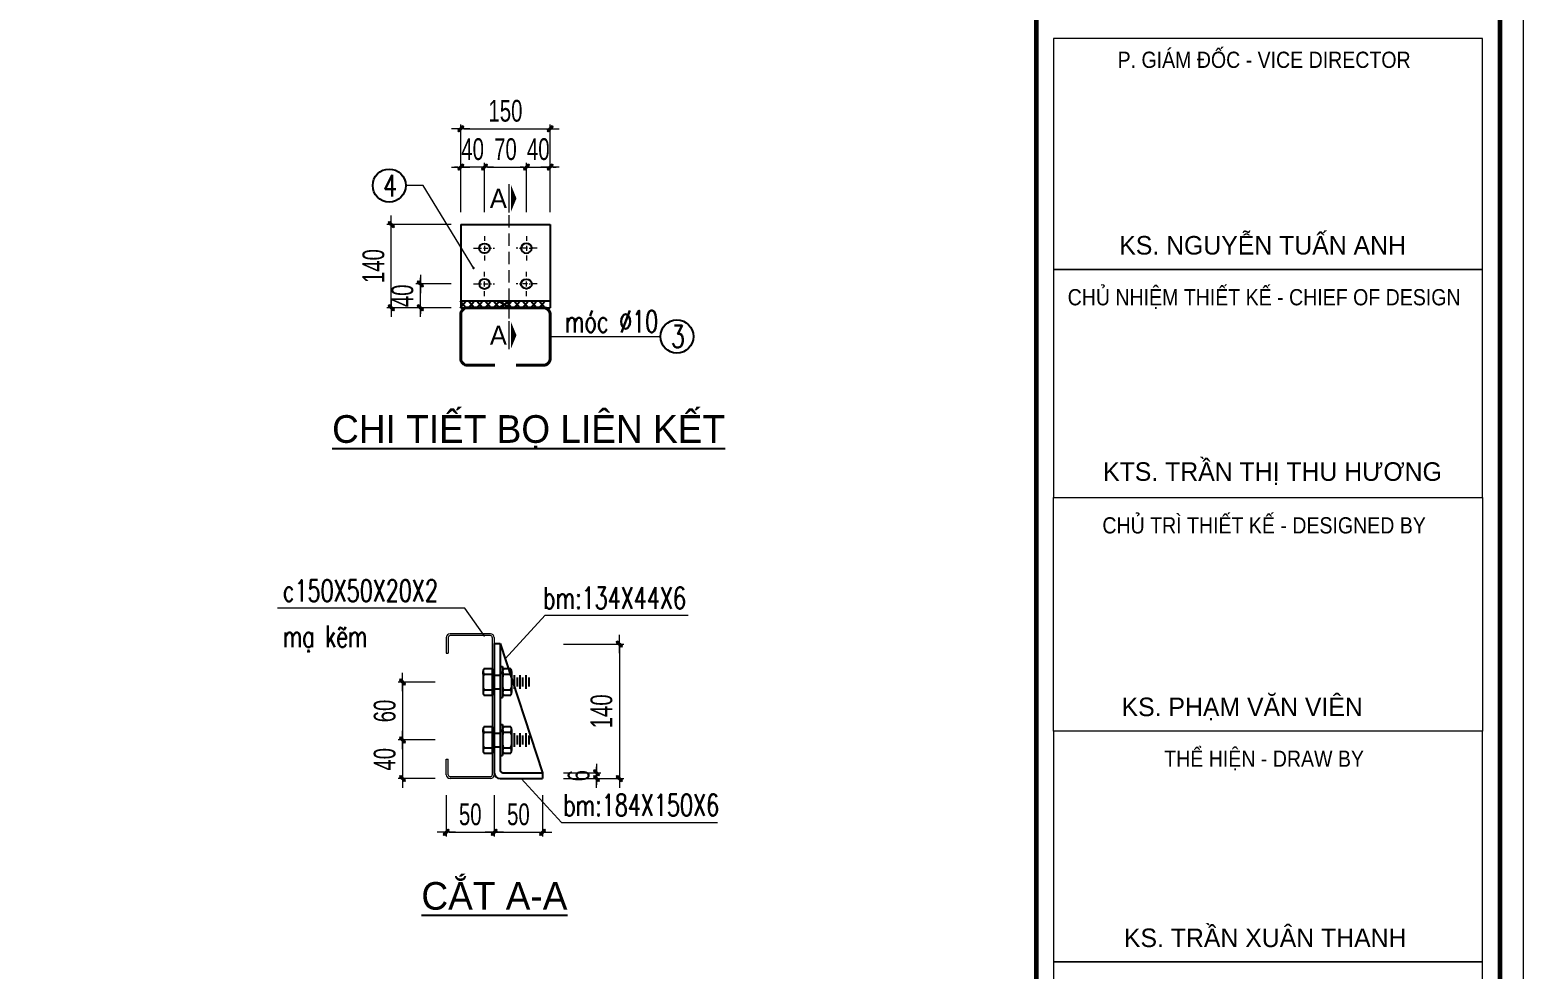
# Model space of a CAD drawing. Header units: millimetres. Extents: x 3174748 to 6019813, y -1021377 to -162175.
# Drawn here: x 4418778 to 4446098, y -347152 to -329965 of the extents above; entities that cross this region are included whole.
import ezdxf
from ezdxf.enums import TextEntityAlignment as Align

# ---------------------------------------------------------------- set-up
doc = ezdxf.new("R2010")
doc.units = ezdxf.units.MM
doc.header["$LTSCALE"] = 60
doc.header["$MEASUREMENT"] = 0
doc.linetypes.add('DASHDOT', pattern=[1, 0.5, -0.25, 0, -0.25])
doc.linetypes.add('HIDDEN', pattern=[0.375, 0.25, -0.125])
doc.layers.get('DEFPOINTS').update_dxf_attribs({"lineweight": 0})
doc.layers.add('08', color=8, linetype='Continuous')
doc.layers.add('8', color=8, linetype='Continuous')
for name, color, linetype, lineweight in [('dim', 144, 'Continuous', 13), ('ISO', 153, 'Continuous', 13), ('Khungten_LCDI', 7, 'Continuous', 5), ('LC Dim', 8, 'Continuous', 18), ('LC ISO', 153, 'Continuous', 13), ('LC Khac', 4, 'Continuous', 9), ('LC MANH DUT', 35, 'HIDDEN', 5), ('LC Net dam2', 6, 'Continuous', 40), ('LC Net thay', 7, 'Continuous', 25), ('LC Net truc', 79, 'DASHDOT', 13), ('LC Text1', 3, 'Continuous', 20), ('LC Text2', 7, 'Continuous', 25)]:
    doc.layers.add(name, color=color, linetype=linetype, lineweight=lineweight)
doc.styles.add('HOATBIF', font='hoatbif.shx', dxfattribs={"width": 0.7})
doc.styles.add('Khungten', font='VHAVAN.TTF', dxfattribs={"width": 0.9, "height": 5000})
doc.styles.add('LC 1', font='VHAVANB.TTF')
doc.styles.add('LC 3', font='vnsimli.shx', dxfattribs={"width": 0.75})
doc.styles.add('Title', font='VHBLACK.TTF', dxfattribs={"width": 0.8})
doc.styles.add('VNAVANTH', font='VHAVANB.TTF', dxfattribs={"width": 0.6})
doc.dimstyles.new('1-100', dxfattribs={"dimscale": 100, "dimtxt": 2.5, "dimasz": 0.35, "dimexe": 0.5, "dimexo": 0, "dimgap": 0.8, "dimtad": 1, "dimdec": 0, "dimzin": 0, "dimdsep": 46, "dimtxsty": 'HOATBIF', "dimblk1": 'DOT', "dimblk2": 'DOT', "dimsah": 1, "dimcen": -1, "dimdle": 1, "dimclrd": 256, "dimclre": 256, "dimclrt": 4, "dimadec": 3, "dimazin": 2, "dimtfac": 0.333333, "dimtdec": 0, "dimtix": 1, "dimtmove": 2, "dimatfit": 3, "dimldrblk": 'DOT', "dimfxl": 1, "dimtvp": 0.833333, "dimtolj": 1, "dimtzin": 0, "dimarcsym": 0})
doc.dimstyles.new('1-135', dxfattribs={"dimscale": 135, "dimtxt": 2.5, "dimasz": 0.35, "dimexe": 0.5, "dimexo": 0, "dimgap": 0.8, "dimtad": 1, "dimdec": 0, "dimzin": 0, "dimdsep": 46, "dimtxsty": 'HOATBIF', "dimblk1": 'DOT', "dimblk2": 'DOT', "dimsah": 1, "dimcen": -1, "dimdle": 1, "dimclrd": 256, "dimclre": 256, "dimclrt": 4, "dimadec": 3, "dimazin": 2, "dimtfac": 0.333333, "dimtdec": 0, "dimtix": 1, "dimtmove": 2, "dimatfit": 3, "dimldrblk": 'DOT', "dimfxl": 1, "dimtvp": 0.833333, "dimtolj": 1, "dimtzin": 0, "dimarcsym": 0})
doc.dimstyles.new('1-160', dxfattribs={"dimscale": 160, "dimtxt": 2.5, "dimasz": 0.35, "dimexe": 0.5, "dimexo": 0, "dimgap": 0.8, "dimtad": 1, "dimdec": 0, "dimzin": 0, "dimdsep": 46, "dimtxsty": 'HOATBIF', "dimblk1": 'DOT', "dimblk2": 'DOT', "dimsah": 1, "dimcen": -1, "dimdle": 1, "dimclrd": 256, "dimclre": 256, "dimclrt": 4, "dimadec": 3, "dimazin": 2, "dimtfac": 0.333333, "dimtdec": 0, "dimtix": 1, "dimtmove": 2, "dimatfit": 3, "dimldrblk": 'DOT', "dimfxl": 1, "dimtvp": 0.833333, "dimtolj": 1, "dimtzin": 0, "dimarcsym": 0})

# ---------------------------------------------------------------- blocks, each defined once
blk = doc.blocks.new('TIEUDE2')
at = {"layer": 'LC Text2', "color": 7, "style": 'LC 1'}
blk.add_attdef('%%UTIªU§Ò', text='', height=3.5, dxfattribs=at).set_placement((0, 0), align=Align.BOTTOM_CENTER)
blk.add_attdef('TL', text='', height=2.2, dxfattribs=at).set_placement((0, -1.8), align=Align.TOP_CENTER)
blk = doc.blocks.new('DOT')
at = {"layer": 'LC Dim'}
blk.add_line((-3, 0), (3, 0), dxfattribs=at)
at = {"layer": 'LC Dim', "color": 4}
blk.add_line((-1, -1), (1, 1), dxfattribs=at)
blk.add_lwpolyline([(0.5, 1), (-1, -0.5), (-0.5, -1), (1, 0.5)], close=True, dxfattribs=at)
blk = doc.blocks.new('*D10')
at = {"layer": 'DEFPOINTS', "color": 0, "ltscale": 0.3, "transparency": 16777216}
for p in [(3330751, -441011), (3329106, -442546, -2000), (3330751, -442546, -2000)]:
    blk.add_point(p, dxfattribs=at)
at = {"layer": 'LC Dim', "lineweight": -2, "ltscale": 0.3, "transparency": 16777216}
for p, q in [((3329106, -442546), (3329106, -440931)), ((3330751, -442546), (3330751, -440931)), ((3329162, -441011), (3330695, -441011))]:
    blk.add_line(p, q, dxfattribs=at)
at = {"layer": 'LC Dim', "lineweight": -2, "ltscale": 0.3, "transparency": 16777216, "xscale": 56, "yscale": 56, "zscale": 56, "rotation": 180}
blk.add_blockref('DOT', (3329106, -441011), dxfattribs=at)
at = {"layer": 'LC Dim', "lineweight": -2, "ltscale": 0.3, "transparency": 16777216, "xscale": 56, "yscale": 56, "zscale": 56}
blk.add_blockref('DOT', (3330751, -441011), dxfattribs=at)
at = {"layer": 'LC Dim', "color": 4, "ltscale": 0.3, "transparency": 16777216, "insert": (3329929, -440683), "char_height": 400, "attachment_point": 5, "style": 'HOATBIF'}
blk.add_mtext('\\A1;150', dxfattribs=at)
blk = doc.blocks.new('*D11')
at = {"layer": 'DEFPOINTS', "color": 0, "ltscale": 0.3, "transparency": 16777216}
for p in [(3329106, -441717), (3329106, -442546), (3329543, -442546)]:
    blk.add_point(p, dxfattribs=at)
at = {"layer": 'LC Dim', "lineweight": -2, "ltscale": 0.3, "transparency": 16777216}
for p, q in [((3329050, -441717), (3328994, -441717)), ((3329106, -442546), (3329106, -441637)), ((3329543, -441717), (3329106, -441717)), ((3329543, -442546), (3329543, -441637)), ((3329599, -441717), (3329655, -441717))]:
    blk.add_line(p, q, dxfattribs=at)
at = {"layer": 'LC Dim', "lineweight": -2, "ltscale": 0.3, "transparency": 16777216, "xscale": 56, "yscale": 56, "zscale": 56}
blk.add_blockref('DOT', (3329106, -441717), dxfattribs=at)
at = {"layer": 'LC Dim', "lineweight": -2, "ltscale": 0.3, "transparency": 16777216, "xscale": 56, "yscale": 56, "zscale": 56, "rotation": 180}
blk.add_blockref('DOT', (3329543, -441717), dxfattribs=at)
at = {"layer": 'LC Dim', "color": 4, "ltscale": 0.3, "transparency": 16777216, "insert": (3329325, -441389), "char_height": 400, "attachment_point": 5, "style": 'HOATBIF'}
blk.add_mtext('\\A1;40', dxfattribs=at)
blk = doc.blocks.new('*D12')
at = {"layer": 'DEFPOINTS', "color": 0, "ltscale": 0.3, "transparency": 16777216}
for p in [(3330751, -441717), (3330314, -442546), (3330751, -442546)]:
    blk.add_point(p, dxfattribs=at)
at = {"layer": 'LC Dim', "lineweight": -2, "ltscale": 0.3, "transparency": 16777216}
for p, q in [((3330258, -441717), (3330202, -441717)), ((3330314, -442546), (3330314, -441637)), ((3330314, -441717), (3330751, -441717)), ((3330751, -442546), (3330751, -441637)), ((3330807, -441717), (3330863, -441717))]:
    blk.add_line(p, q, dxfattribs=at)
at = {"layer": 'LC Dim', "lineweight": -2, "ltscale": 0.3, "transparency": 16777216, "xscale": 56, "yscale": 56, "zscale": 56}
blk.add_blockref('DOT', (3330314, -441717), dxfattribs=at)
at = {"layer": 'LC Dim', "lineweight": -2, "ltscale": 0.3, "transparency": 16777216, "xscale": 56, "yscale": 56, "zscale": 56, "rotation": 180}
blk.add_blockref('DOT', (3330751, -441717), dxfattribs=at)
at = {"layer": 'LC Dim', "color": 4, "ltscale": 0.3, "transparency": 16777216, "insert": (3330533, -441389), "char_height": 400, "attachment_point": 5, "style": 'HOATBIF'}
blk.add_mtext('\\A1;40', dxfattribs=at)
blk = doc.blocks.new('*D13')
at = {"layer": 'DEFPOINTS', "color": 0, "ltscale": 0.3, "transparency": 16777216}
for p in [(3327829, -442774), (3328928, -442774), (3328928, -444305)]:
    blk.add_point(p, dxfattribs=at)
at = {"layer": 'LC Dim', "lineweight": -2, "ltscale": 0.3, "transparency": 16777216}
for p, q in [((3328928, -442774), (3327749, -442774)), ((3327829, -444249), (3327829, -442830)), ((3328928, -444305), (3327749, -444305))]:
    blk.add_line(p, q, dxfattribs=at)
at = {"layer": 'LC Dim', "lineweight": -2, "ltscale": 0.3, "transparency": 16777216, "xscale": 56, "yscale": 56, "zscale": 56}
for p, rotation in [((3327829, -442774), 90), ((3327829, -444305), 270)]:
    blk.add_blockref('DOT', p, dxfattribs=dict(at, rotation=rotation))
at = {"layer": 'LC Dim', "color": 4, "ltscale": 0.3, "transparency": 16777216, "insert": (3327501, -443539), "char_height": 400, "attachment_point": 5, "rotation": 90, "style": 'HOATBIF'}
blk.add_mtext('\\A1;140', dxfattribs=at)
blk = doc.blocks.new('*D14')
at = {"layer": 'DEFPOINTS', "color": 0, "ltscale": 0.3, "transparency": 16777216}
for p in [(3328363, -443867), (3328928, -443867), (3328928, -444305)]:
    blk.add_point(p, dxfattribs=at)
at = {"layer": 'LC Dim', "lineweight": -2, "ltscale": 0.3, "transparency": 16777216}
for p, q in [((3328928, -443867), (3328283, -443867)), ((3328363, -443811), (3328363, -443755)), ((3328363, -444305), (3328363, -443867)), ((3328928, -444305), (3328283, -444305)), ((3328363, -444361), (3328363, -444417))]:
    blk.add_line(p, q, dxfattribs=at)
at = {"layer": 'LC Dim', "lineweight": -2, "ltscale": 0.3, "transparency": 16777216, "xscale": 56, "yscale": 56, "zscale": 56}
for p, rotation in [((3328363, -443867), 270), ((3328363, -444305), 90)]:
    blk.add_blockref('DOT', p, dxfattribs=dict(at, rotation=rotation))
at = {"layer": 'LC Dim', "color": 4, "ltscale": 0.3, "transparency": 16777216, "insert": (3328035, -444086), "char_height": 400, "attachment_point": 5, "rotation": 90, "style": 'HOATBIF'}
blk.add_mtext('\\A1;40', dxfattribs=at)
blk = doc.blocks.new('*D15')
at = {"layer": 'DEFPOINTS', "color": 0, "ltscale": 0.3, "transparency": 16777216}
for p in [(3330314, -441717), (3329543, -442093), (3330314, -442093)]:
    blk.add_point(p, dxfattribs=at)
at = {"layer": 'LC Dim', "lineweight": -2, "ltscale": 0.3, "transparency": 16777216}
for p, q in [((3329543, -442093), (3329543, -441637)), ((3329599, -441717), (3330258, -441717)), ((3330314, -442093), (3330314, -441637))]:
    blk.add_line(p, q, dxfattribs=at)
at = {"layer": 'LC Dim', "lineweight": -2, "ltscale": 0.3, "transparency": 16777216, "xscale": 56, "yscale": 56, "zscale": 56, "rotation": 180}
blk.add_blockref('DOT', (3329543, -441717), dxfattribs=at)
at = {"layer": 'LC Dim', "lineweight": -2, "ltscale": 0.3, "transparency": 16777216, "xscale": 56, "yscale": 56, "zscale": 56}
blk.add_blockref('DOT', (3330314, -441717), dxfattribs=at)
at = {"layer": 'LC Dim', "color": 4, "ltscale": 0.3, "transparency": 16777216, "insert": (3329929, -441389), "char_height": 400, "attachment_point": 5, "style": 'HOATBIF'}
blk.add_mtext('\\A1;70', dxfattribs=at)
blk = doc.blocks.new('*D16')
at = {"layer": 'DEFPOINTS', "color": 0, "ltscale": 0.3, "transparency": 16777216}
for p in [(3331364, -449511), (3331364, -451987), (3332392, -451987)]:
    blk.add_point(p, dxfattribs=at)
at = {"layer": 'LC Dim', "lineweight": -2, "ltscale": 0.3, "transparency": 16777216}
for p, q in [((3331364, -449511), (3332472, -449511)), ((3332392, -449567), (3332392, -451931)), ((3331364, -451987), (3332472, -451987))]:
    blk.add_line(p, q, dxfattribs=at)
at = {"layer": 'LC Dim', "lineweight": -2, "ltscale": 0.3, "transparency": 16777216, "xscale": 56, "yscale": 56, "zscale": 56}
for p, rotation in [((3332392, -449511), 90), ((3332392, -451987), 270)]:
    blk.add_blockref('DOT', p, dxfattribs=dict(at, rotation=rotation))
at = {"layer": 'LC Dim', "color": 4, "ltscale": 0.3, "transparency": 16777216, "insert": (3332064, -450749), "char_height": 400, "attachment_point": 5, "rotation": 90, "style": 'HOATBIF'}
blk.add_mtext('\\A1;140', dxfattribs=at)
blk = doc.blocks.new('*D17')
at = {"layer": 'DEFPOINTS', "color": 0, "ltscale": 0.3, "transparency": 16777216}
for p in [(3331364, -451881), (3331364, -451987), (3331973, -451987)]:
    blk.add_point(p, dxfattribs=at)
at = {"layer": 'LC Dim', "lineweight": -2, "ltscale": 0.3, "transparency": 16777216}
for p, q in [((3331364, -451881), (3332053, -451881)), ((3331973, -451825), (3331973, -451769)), ((3331973, -451881), (3331973, -451987)), ((3331364, -451987), (3332053, -451987)), ((3331973, -452043), (3331973, -452099))]:
    blk.add_line(p, q, dxfattribs=at)
at = {"layer": 'LC Dim', "lineweight": -2, "ltscale": 0.3, "transparency": 16777216, "xscale": 56, "yscale": 56, "zscale": 56}
for p, rotation in [((3331973, -451881), 270), ((3331973, -451987), 90)]:
    blk.add_blockref('DOT', p, dxfattribs=dict(at, rotation=rotation))
at = {"layer": 'LC Dim', "color": 4, "ltscale": 0.3, "transparency": 16777216, "insert": (3331645, -451934), "char_height": 400, "attachment_point": 5, "rotation": 90, "style": 'HOATBIF'}
blk.add_mtext('\\A1;6', dxfattribs=at)
blk = doc.blocks.new('*D18')
at = {"layer": 'DEFPOINTS', "color": 0, "ltscale": 0.3, "transparency": 16777216}
for p in [(3329208, -452290), (3330090, -452290), (3330090, -452975)]:
    blk.add_point(p, dxfattribs=at)
at = {"layer": 'LC Dim', "lineweight": -2, "ltscale": 0.3, "transparency": 16777216}
for p, q in [((3329208, -452290), (3329208, -453055)), ((3330090, -452290), (3330090, -453055)), ((3329264, -452975), (3330034, -452975))]:
    blk.add_line(p, q, dxfattribs=at)
at = {"layer": 'LC Dim', "lineweight": -2, "ltscale": 0.3, "transparency": 16777216, "xscale": 56, "yscale": 56, "zscale": 56, "rotation": 180}
blk.add_blockref('DOT', (3329208, -452975), dxfattribs=at)
at = {"layer": 'LC Dim', "lineweight": -2, "ltscale": 0.3, "transparency": 16777216, "xscale": 56, "yscale": 56, "zscale": 56}
blk.add_blockref('DOT', (3330090, -452975), dxfattribs=at)
at = {"layer": 'LC Dim', "color": 4, "ltscale": 0.3, "transparency": 16777216, "insert": (3329649, -452647), "char_height": 400, "attachment_point": 5, "style": 'HOATBIF'}
blk.add_mtext('\\A1;50', dxfattribs=at)
blk = doc.blocks.new('*D19')
at = {"layer": 'DEFPOINTS', "color": 0, "ltscale": 0.3, "transparency": 16777216}
for p in [(3330090, -452290), (3330979, -452290), (3330979, -452975)]:
    blk.add_point(p, dxfattribs=at)
at = {"layer": 'LC Dim', "lineweight": -2, "ltscale": 0.3, "transparency": 16777216}
for p, q in [((3330090, -452290), (3330090, -453055)), ((3330979, -452290), (3330979, -453055)), ((3330146, -452975), (3330923, -452975))]:
    blk.add_line(p, q, dxfattribs=at)
at = {"layer": 'LC Dim', "lineweight": -2, "ltscale": 0.3, "transparency": 16777216, "xscale": 56, "yscale": 56, "zscale": 56, "rotation": 180}
blk.add_blockref('DOT', (3330090, -452975), dxfattribs=at)
at = {"layer": 'LC Dim', "lineweight": -2, "ltscale": 0.3, "transparency": 16777216, "xscale": 56, "yscale": 56, "zscale": 56}
blk.add_blockref('DOT', (3330979, -452975), dxfattribs=at)
at = {"layer": 'LC Dim', "color": 4, "ltscale": 0.3, "transparency": 16777216, "insert": (3330535, -452647), "char_height": 400, "attachment_point": 5, "style": 'HOATBIF'}
blk.add_mtext('\\A1;50', dxfattribs=at)
blk = doc.blocks.new('*D20')
at = {"layer": 'DEFPOINTS', "color": 0, "ltscale": 0.3, "transparency": 16777216}
for p in [(3329006, -450210), (3328404, -451276), (3329006, -451276)]:
    blk.add_point(p, dxfattribs=at)
at = {"layer": 'LC Dim', "lineweight": -2, "ltscale": 0.3, "transparency": 16777216}
for p, q in [((3329006, -450210), (3328324, -450210)), ((3328404, -450266), (3328404, -451220)), ((3329006, -451276), (3328324, -451276))]:
    blk.add_line(p, q, dxfattribs=at)
at = {"layer": 'LC Dim', "lineweight": -2, "ltscale": 0.3, "transparency": 16777216, "xscale": 56, "yscale": 56, "zscale": 56}
for p, rotation in [((3328404, -450210), 90), ((3328404, -451276), 270)]:
    blk.add_blockref('DOT', p, dxfattribs=dict(at, rotation=rotation))
at = {"layer": 'LC Dim', "color": 4, "ltscale": 0.3, "transparency": 16777216, "insert": (3328076, -450743), "char_height": 400, "attachment_point": 5, "rotation": 90, "style": 'HOATBIF'}
blk.add_mtext('\\A1;60', dxfattribs=at)
blk = doc.blocks.new('*D21')
at = {"layer": 'DEFPOINTS', "color": 0, "ltscale": 0.3, "transparency": 16777216}
for p in [(3329006, -451276), (3328404, -451987), (3329006, -451987)]:
    blk.add_point(p, dxfattribs=at)
at = {"layer": 'LC Dim', "lineweight": -2, "ltscale": 0.3, "transparency": 16777216}
for p, q in [((3329006, -451276), (3328324, -451276)), ((3328404, -451332), (3328404, -451931)), ((3329006, -451987), (3328324, -451987))]:
    blk.add_line(p, q, dxfattribs=at)
at = {"layer": 'LC Dim', "lineweight": -2, "ltscale": 0.3, "transparency": 16777216, "xscale": 56, "yscale": 56, "zscale": 56}
for p, rotation in [((3328404, -451276), 90), ((3328404, -451987), 270)]:
    blk.add_blockref('DOT', p, dxfattribs=dict(at, rotation=rotation))
at = {"layer": 'LC Dim', "color": 4, "ltscale": 0.3, "transparency": 16777216, "insert": (3328076, -451632), "char_height": 400, "attachment_point": 5, "rotation": 90, "style": 'HOATBIF'}
blk.add_mtext('\\A1;40', dxfattribs=at)
blk = doc.blocks.new('Nha o can bo nhan vien Trung doan')
at = {"layer": 'DEFPOINTS', "lineweight": 0}
blk.add_lwpolyline([(-1200, -14850), (-1200, 14850), (40800, 14850), (40800, -14850)], close=True, dxfattribs=at)
at = {"layer": 'Khungten_LCDI', "color": 5, "lineweight": 60}
blk.add_line((36600, 14650), (36600, -14650), dxfattribs=at)
at = {"layer": 'Khungten_LCDI', "color": 5, "lineweight": 25}
blk.add_line((40600, -14650), (40600, 14650), dxfattribs=at)
at = {"layer": 'Khungten_LCDI', "color": 5, "lineweight": 60}
blk.add_lwpolyline([(0, -14650), (0, 14650), (40600, 14650), (40600, -14650)], close=True, dxfattribs=at)
at = {"layer": 'Khungten_LCDI', "color": 9, "lineweight": 15}
for points in [[(36750, 446), (40450, 446), (40450, 2437), (36750, 2437)], [(36750, -1522), (40450, -1522), (40450, 446), (36750, 446)], [(36750, -1522), (40450, -1522), (40450, -3536), (36750, -3536)], [(36750, -1522), (40450, -1522), (40450, -3536), (36750, -3536)], [(36750, -5526), (40450, -5526), (40450, -3536), (36750, -3536)], [(36750, -7517), (40450, -7517), (40450, -5526), (36750, -5526)]]:
    blk.add_lwpolyline(points, close=True, dxfattribs=at)
at = {"color": 7, "style": 'Khungten', "width": 0.9}
for s, p in [('P. gi¸m ®èc - VICE director', (38566, 2184)), ('chñ nhiÖm thiÕt kÕ - chief of design', (38566, 136)), ('chñ tr× thiÕt kÕ - designed by', (38566, -1832)), ('thÓ hiÖn - draw by', (38566, -3845))]:
    blk.add_text(s, height=140, dxfattribs=at).set_placement(p, align=Align.CENTER)
at = {"color": 7, "style": 'VNAVANTH'}
for s, p in [('ks. nguyÔn tuÊn anh', (38553, 574)), ('kts. trÇn thÞ thu h\xad¬ng', (38638, -1378)), ('Ks. ph¹m v¨n viªn', (38377, -3408))]:
    blk.add_text(s, height=160, dxfattribs=at).set_placement(p, align=Align.CENTER)
blk.add_text('Ks. trÇn xu©n thanh', height=160, dxfattribs=at).set_placement((37357, -5400))
at = {"color": 7, "style": 'Khungten', "width": 0.8}
for tag, p in [('REVISION', (39499, -10746)), ('NGAYHT', (39546, -11609))]:
    blk.add_attdef(tag, text='', height=200, dxfattribs=at).set_placement(p, align=Align.CENTER)
at = {"layer": 'LC Text1', "style": 'Title', "width": 1.485915}
for tag, p, p2 in [('TENBANVE1', (36913, -8886), (40339, -8886)), ('TENBANVE2', (36913, -9562), (40339, -9562))]:
    blk.add_attdef(tag, text='', height=250, dxfattribs=at).set_placement(p, p2, align=Align.FIT)
at = {"layer": 'LC Text1', "style": 'Title', "width": 0.7}
blk.add_attdef('SOBANVE', text='', height=250, dxfattribs=at).set_placement((39562, -13896), align=Align.CENTER)
blk = doc.blocks.new('qqqwe')
at = {"layer": '8'}
for p, q in [((3329093.7, -444304.6), (3329199.9, -444181.8)), ((3329199.9, -444304.6), (3329093.7, -444181.8)), ((3329246.8, -444304.6), (3329353, -444181.8)), ((3329353, -444304.6), (3329246.8, -444181.8)), ((3329399.9, -444304.6), (3329506.1, -444181.8)), ((3329506.1, -444304.6), (3329399.9, -444181.8)), ((3329553, -444304.6), (3329659.2, -444181.8)), ((3329659.2, -444304.6), (3329553, -444181.8)), ((3329706.1, -444304.6), (3329812.3, -444181.8)), ((3329812.3, -444304.6), (3329706.1, -444181.8)), ((3330012.3, -444304.6), (3329790.5, -444181.8)), ((3329790.5, -444304.6), (3330012.3, -444181.8)), ((3329859.2, -444304.6), (3329965.4, -444181.8)), ((3329965.4, -444304.6), (3329859.2, -444181.8)), ((3329935.8, -444304.6), (3330042, -444181.8)), ((3330042, -444304.6), (3329935.8, -444181.8)), ((3330088.9, -444304.6), (3330195.1, -444181.8)), ((3330195.1, -444304.6), (3330088.9, -444181.8)), ((3330242, -444304.6), (3330348.2, -444181.8)), ((3330348.2, -444304.6), (3330242, -444181.8)), ((3330395.1, -444304.6), (3330501.3, -444181.8)), ((3330501.3, -444304.6), (3330395.1, -444181.8)), ((3330548.3, -444304.6), (3330654.4, -444181.8)), ((3330654.4, -444304.6), (3330548.3, -444181.8))]:
    blk.add_line(p, q, dxfattribs=at)
at = {"layer": 'LC Khac', "color": 1, "ltscale": 2}
for p, q in [((3329989.2, -442034.1), (3329989.2, -442551.6)), ((3329989.2, -444552.9), (3329989.2, -445070.5))]:
    blk.add_line(p, q, dxfattribs=at)
for points in [[(3330132.1, -442292.8, 0, 502.6, 0), (3330028.2, -442292.8, 293.2, 293.2, 0)], [(3330132.1, -444811.7, 0, 502.6, 0), (3330028.2, -444811.7, 293.2, 293.2, 0)]]:
    blk.add_lwpolyline(points, format="xyseb", dxfattribs=at)
at = {"layer": 'LC MANH DUT', "ltscale": 15}
blk.add_line((3329989.2, -442603.5), (3329989.2, -444506.2), dxfattribs=at)
at = {"layer": 'LC Net dam2'}
blk.add_lwpolyline([(3329730.9, -445364.8), (3329231, -445364.8, -0.4142136), (3329106, -445239.8), (3329106, -444429.6, -0.4142136), (3329231, -444304.6), (3329715.4, -444304.6), (3330626.3, -444304.6, -0.4142136), (3330751.3, -444429.6), (3330751.3, -445239.8, -0.4142136), (3330626.3, -445364.8), (3330126.3, -445364.8)], format="xyb", dxfattribs=at)
at = {"layer": 'LC Net thay'}
for p, q in [((3329106, -442773.8), (3329106, -444304.6)), ((3329106, -442773.8), (3330751.3, -442773.8)), ((3330751.3, -442773.8), (3330751.3, -444304.6)), ((3329106, -444179.6), (3330751.3, -444179.6)), ((3329106, -444304.6), (3330751.3, -444304.6))]:
    blk.add_line(p, q, dxfattribs=at)
for centre, major_axis in [((3329543.4, -443211.2), (-100, 0)), ((3330313.8, -443867.2), (100, 0))]:
    blk.add_ellipse(centre, major_axis=major_axis, ratio=0.875, dxfattribs=at)
at = {"layer": 'LC Net thay', "extrusion": (0, 0, -1)}
for centre, major_axis in [((3330313.8, -443211.2), (100, 0)), ((3329543.4, -443867.2), (-100, 0))]:
    blk.add_ellipse(centre, major_axis=major_axis, ratio=0.875, dxfattribs=at)
at = {"layer": 'LC Net truc', "ltscale": 3}
for p, q in [((3329543.4, -442986.2), (3329543.4, -443436.2)), ((3330313.8, -442986.2), (3330313.8, -443436.2)), ((3329342.9, -443211.2), (3329730.4, -443211.2)), ((3330514.3, -443211.2), (3330126.9, -443211.2)), ((3329543.4, -444092.2), (3329543.4, -443642.3)), ((3330313.8, -444092.2), (3330313.8, -443642.3)), ((3329342.9, -443867.2), (3329730.4, -443867.2)), ((3330514.3, -443867.2), (3330126.9, -443867.2))]:
    blk.add_line(p, q, dxfattribs=at)
at = {"layer": 'LC Text2', "ltscale": 100}
for centre in [(3327790.1, -442056.5, -1499.9), (3333084.5, -444834.7)]:
    blk.add_circle(centre, 304.2, dxfattribs=at)
at = {"ltscale": 2, "style": 'LC 1'}
for p in [(3329798.9, -442292.8), (3329798.9, -444811.7)]:
    blk.add_attdef('A', text='', height=351.8, dxfattribs=at).set_placement(p, align=Align.MIDDLE_CENTER)
at = {"layer": 'LC Text1', "color": 3, "style": 'LC 3', "width": 0.7}
blk.add_text('mãc %%C10', height=400, dxfattribs=at).set_placement((3331023.4, -444758.4))
at = {"layer": 'LC Text2', "ltscale": 100, "style": 'LC 3', "width": 0.75}
for s, p in [('4', (3327807.3, -442056.5, -1499.9)), ('3', (3333101.7, -444834.7))]:
    blk.add_text(s, height=400, dxfattribs=at).set_placement(p, align=Align.MIDDLE_CENTER)
at = {"layer": 'LC Dim', "ltscale": 0.3}
for base, p1, p2, picture, middle in [((3330751.3, -441011.3, 1999.9), (3329106, -442546.1), (3330751.3, -442546.1), '*D10', (3329928.6, -440683.3, 1999.9)), ((3329106, -441717.5), (3329543.4, -442546.1), (3329106, -442546.1), '*D11', (3329324.7, -441389.5)), ((3330313.8, -441717.5), (3329543.4, -442092.7), (3330313.8, -442092.7), '*D15', (3329928.6, -441389.5)), ((3330751.3, -441717.5), (3330313.8, -442546.1), (3330751.3, -442546.1), '*D12', (3330532.5, -441389.5))]:
    dim = blk.add_linear_dim(base=base, p1=p1, p2=p2, dimstyle='1-160', override={"dimlfac": 0.091444}, dxfattribs=at)
    dim.commit()
    dim.dimension.update_dxf_attribs({"geometry": picture, "text_midpoint": middle})
for base, p2, picture, middle in [((3327829, -442773.8), (3328928.5, -442773.8), '*D13', (3327501, -443539.2)), ((3328363.2, -443867.2), (3328928.5, -443867.2), '*D14', (3328035.2, -444085.9))]:
    dim = blk.add_linear_dim(base=base, p1=(3328928.5, -444304.6), p2=p2, angle=90, dimstyle='1-160', override={"dimlfac": 0.091444}, dxfattribs=at)
    dim.commit()
    dim.dimension.update_dxf_attribs({"geometry": picture, "text_midpoint": middle})
at = {"layer": 'dim'}
for points in [[(3329340.5, -443573.1, -1499.9), (3328412.5, -442056.5, -1499.9), (3328094.3, -442056.5, -1499.9)], [(3330751.3, -444834.7), (3332780.3, -444834.7)]]:
    blk.add_leader(points, dimstyle='1-135', dxfattribs=at)
blk = doc.blocks.new('vggf')
at = {"layer": '08'}
h = blk.add_hatch(color=256, dxfattribs=at)
edge = h.paths.add_edge_path()
edge.add_line((3329884.6, -450351.3), (3329884.6, -450301.7))
edge.add_ellipse((3329950.8, -450301.7), major_axis=(-39.8, 52.9), ratio=1, start_angle=53.02155, end_angle=101.56918)
edge.add_ellipse((3329950.8, -450400.9), major_axis=(-39.8, 52.9), ratio=1, start_angle=4.47392, end_angle=53.02155)
edge.add_line((3329884.6, -450400.9), (3329884.6, -450351.3))
edge = h.paths.add_edge_path()
edge.add_ellipse((3329950.8, -450018.3), major_axis=(-39.8, 52.9), ratio=1, start_angle=53.02155, end_angle=101.56918)
edge.add_ellipse((3329950.8, -450117.5), major_axis=(-39.8, 52.9), ratio=1, start_angle=4.47392, end_angle=53.02155)
edge.add_line((3329884.6, -450117.5), (3329884.6, -450018.3))
h = blk.add_hatch(color=256, dxfattribs=at)
edge = h.paths.add_edge_path()
edge.add_line((3330244.2, -450351.3), (3330244.2, -450301.7))
edge.add_ellipse((3330310.3, -450301.7), major_axis=(52.9, 39.8), ratio=1, start_angle=143.02155, end_angle=191.56918)
edge.add_ellipse((3330310.3, -450400.9), major_axis=(-39.8, 52.9), ratio=1, start_angle=4.47392, end_angle=53.02155)
edge.add_line((3330244.2, -450400.9), (3330244.2, -450351.3))
edge = h.paths.add_edge_path()
edge.add_ellipse((3330310.3, -450018.3), major_axis=(-39.8, 52.9), ratio=1, start_angle=53.02155, end_angle=101.56918)
edge.add_ellipse((3330310.3, -450117.5), major_axis=(-39.8, 52.9), ratio=1, start_angle=4.47392, end_angle=53.02155)
edge.add_line((3330244.2, -450117.5), (3330244.2, -450018.3))
h = blk.add_hatch(color=256, dxfattribs=at)
edge = h.paths.add_edge_path()
edge.add_line((3330409.5, -450351.3), (3330409.5, -450301.7))
edge.add_ellipse((3330343.3, -450301.7), major_axis=(-39.8, 52.9), ratio=1, start_angle=184.47392, end_angle=233.02155, ccw=False)
edge.add_ellipse((3330343.3, -450400.9), major_axis=(-39.8, 52.9), ratio=1, start_angle=233.02155, end_angle=281.56918, ccw=False)
edge.add_line((3330409.5, -450400.9), (3330409.5, -450351.3))
edge = h.paths.add_edge_path()
edge.add_ellipse((3330343.3, -450018.3), major_axis=(52.9, 39.8), ratio=1, start_angle=274.47392, end_angle=323.02155, ccw=False)
edge.add_ellipse((3330343.3, -450117.5), major_axis=(52.9, 39.8), ratio=1, start_angle=323.02155, end_angle=371.56918, ccw=False)
edge.add_line((3330409.5, -450117.5), (3330409.5, -450018.3))
h = blk.add_hatch(color=256, dxfattribs=at)
edge = h.paths.add_edge_path()
edge.add_line((3329884.6, -451418), (3329884.6, -451368.4))
edge.add_ellipse((3329950.8, -451368.4), major_axis=(52.9, 39.8), ratio=1, start_angle=143.02155, end_angle=191.56918)
edge.add_ellipse((3329950.8, -451467.6), major_axis=(-39.8, 52.9), ratio=1, start_angle=4.47392, end_angle=53.02155)
edge.add_line((3329884.6, -451467.6), (3329884.6, -451418))
edge = h.paths.add_edge_path()
edge.add_ellipse((3329950.8, -451084.9), major_axis=(-39.8, 52.9), ratio=1, start_angle=53.02155, end_angle=101.56918)
edge.add_ellipse((3329950.8, -451184.1), major_axis=(-39.8, 52.9), ratio=1, start_angle=4.47392, end_angle=53.02155)
edge.add_line((3329884.6, -451184.1), (3329884.6, -451084.9))
h = blk.add_hatch(color=256, dxfattribs=at)
edge = h.paths.add_edge_path()
edge.add_line((3330244.2, -451418), (3330244.2, -451368.4))
edge.add_ellipse((3330310.3, -451368.4), major_axis=(-39.8, 52.9), ratio=1, start_angle=53.02155, end_angle=101.56918)
edge.add_ellipse((3330310.3, -451467.6), major_axis=(-39.8, 52.9), ratio=1, start_angle=4.47392, end_angle=53.02155)
edge.add_line((3330244.2, -451467.6), (3330244.2, -451418))
edge = h.paths.add_edge_path()
edge.add_ellipse((3330310.3, -451084.9), major_axis=(-39.8, 52.9), ratio=1, start_angle=53.02155, end_angle=101.56918)
edge.add_ellipse((3330310.3, -451184.1), major_axis=(52.9, 39.8), ratio=1, start_angle=94.47392, end_angle=143.02155)
edge.add_line((3330244.2, -451184.1), (3330244.2, -451084.9))
h = blk.add_hatch(color=256, dxfattribs=at)
edge = h.paths.add_edge_path()
edge.add_line((3330409.5, -451418), (3330409.5, -451368.4))
edge.add_ellipse((3330343.3, -451368.4), major_axis=(-39.8, 52.9), ratio=1, start_angle=184.47392, end_angle=233.02155, ccw=False)
edge.add_ellipse((3330343.3, -451467.6), major_axis=(52.9, 39.8), ratio=1, start_angle=323.02155, end_angle=371.56918, ccw=False)
edge.add_line((3330409.5, -451467.6), (3330409.5, -451418))
edge = h.paths.add_edge_path()
edge.add_ellipse((3330343.3, -451084.9), major_axis=(52.9, 39.8), ratio=1, start_angle=274.47392, end_angle=323.02155, ccw=False)
edge.add_ellipse((3330343.3, -451184.1), major_axis=(-39.8, 52.9), ratio=1, start_angle=233.02155, end_angle=281.56918, ccw=False)
edge.add_line((3330409.5, -451184.1), (3330409.5, -451084.9))
for p, q in [((3329884.6, -450018.3), (3329884.6, -450400.9)), ((3329884.6, -450067.9), (3329884.6, -450018.3)), ((3330054.7, -449968.7), (3329899.5, -449968.7)), ((3330054.7, -449968.7), (3330054.7, -450450.5)), ((3330196.9, -449926.1), (3330244.2, -449926.1)), ((3330196.9, -449926.1), (3330196.9, -450493.1)), ((3330244.2, -449926.1), (3330244.2, -450493.1)), ((3330244.2, -450018.3), (3330244.2, -450400.9)), ((3330244.2, -450067.9), (3330244.2, -450018.3)), ((3330394.6, -449968.7), (3330259, -449968.7)), ((3330409.5, -450018.3), (3330409.5, -450400.9)), ((3330409.5, -450067.9), (3330409.5, -450018.3)), ((3329907, -450067.9), (3330054.7, -450067.9)), ((3330054.7, -450085.2), (3330196.9, -450085.2)), ((3330266.5, -450067.9), (3330414.2, -450067.9)), ((3330459.3, -450085.2), (3330459.3, -450334)), ((3330509.5, -450125.3), (3330509.5, -450293.9)), ((3330559.4, -450085.2), (3330559.4, -450334)), ((3330611.1, -450125.3), (3330611.1, -450293.9)), ((3330669.3, -450085.2), (3330669.3, -450334)), ((3330729.4, -450125.3), (3330729.4, -450293.9)), ((3329884.6, -450351.3), (3329884.6, -450400.9)), ((3329899.5, -450450.5), (3330054.7, -450450.5)), ((3329907, -450351.3), (3330054.7, -450351.3)), ((3330054.7, -450334), (3330196.9, -450334)), ((3330196.9, -450493.1), (3330244.2, -450493.1)), ((3330244.2, -450351.3), (3330244.2, -450400.9)), ((3330259, -450450.5), (3330394.6, -450450.5)), ((3330266.5, -450351.3), (3330414.2, -450351.3)), ((3330409.5, -450351.3), (3330409.5, -450400.9)), ((3329884.6, -451084.9), (3329884.6, -451467.6)), ((3329884.6, -451134.5), (3329884.6, -451084.9)), ((3330054.7, -451035.3), (3329899.5, -451035.3)), ((3329907, -451134.5), (3330054.7, -451134.5)), ((3330054.7, -451035.3), (3330054.7, -451517.2)), ((3330196.9, -450992.8), (3330244.2, -450992.8)), ((3330196.9, -450992.8), (3330196.9, -451559.7)), ((3330244.2, -450992.8), (3330244.2, -451559.7)), ((3330244.2, -451084.9), (3330244.2, -451467.6)), ((3330244.2, -451134.5), (3330244.2, -451084.9)), ((3330394.6, -451035.3), (3330259, -451035.3)), ((3330266.5, -451134.5), (3330414.2, -451134.5)), ((3330409.5, -451084.9), (3330409.5, -451467.6)), ((3330409.5, -451134.5), (3330409.5, -451084.9)), ((3329884.6, -451418), (3329884.6, -451467.6)), ((3329907, -451418), (3330054.7, -451418)), ((3330054.7, -451151.8), (3330196.9, -451151.8)), ((3330054.7, -451400.7), (3330196.9, -451400.7)), ((3330244.2, -451418), (3330244.2, -451467.6)), ((3330266.5, -451418), (3330414.2, -451418)), ((3330409.5, -451418), (3330409.5, -451467.6)), ((3330459.3, -451151.8), (3330459.3, -451400.7)), ((3330509.5, -451192), (3330509.5, -451360.5)), ((3330559.4, -451151.8), (3330559.4, -451400.7)), ((3330611.1, -451192), (3330611.1, -451360.5)), ((3330669.3, -451151.8), (3330669.3, -451400.7)), ((3330729.4, -451192), (3330729.4, -451360.5)), ((3329899.5, -451517.2), (3330054.7, -451517.2)), ((3330196.9, -451559.7), (3330244.2, -451559.7)), ((3330259, -451517.2), (3330394.6, -451517.2))]:
    blk.add_line(p, q, dxfattribs=at)
for centre, radius, start, end in [((3329974.7, -450018.3), 90.1, 146.602, 180), ((3329950.8, -450018.3), 66.2, 180, 228.54763), ((3330334.3, -450018.3), 90.1, 146.602, 180), ((3330310.3, -450018.3), 66.2, 180, 228.54763), ((3330343.3, -450018.3), 66.2, 311.45237, 0), ((3330319.4, -450018.3), 90.1, 0, 33.398), ((3329950.8, -450117.5), 66.2, 131.45237, 180), ((3329950.8, -450301.7), 66.2, 180, 228.54763), ((3330310.3, -450117.5), 66.2, 131.45237, 180), ((3330310.3, -450301.7), 66.2, 180, 228.54763), ((3330343.3, -450117.5), 66.2, 0, 48.54763), ((3330343.3, -450301.7), 66.2, 311.45237, 0), ((3329950.8, -450400.9), 66.2, 131.45237, 180), ((3329974.7, -450400.9), 90.1, 180, 213.398), ((3330310.3, -450400.9), 66.2, 131.45237, 180), ((3330334.3, -450400.9), 90.1, 180, 213.398), ((3330343.3, -450400.9), 66.2, 0, 48.54763), ((3330319.4, -450400.9), 90.1, 326.602, 0), ((3329974.7, -451084.9), 90.1, 146.602, 180), ((3329950.8, -451084.9), 66.2, 180, 228.54763), ((3329950.8, -451184.1), 66.2, 131.45237, 180), ((3330334.3, -451084.9), 90.1, 146.602, 180), ((3330310.3, -451084.9), 66.2, 180, 228.54763), ((3330310.3, -451184.1), 66.2, 131.45237, 180), ((3330343.3, -451084.9), 66.2, 311.45237, 0), ((3330343.3, -451184.1), 66.2, 0, 48.54763), ((3330319.4, -451084.9), 90.1, 0, 33.398), ((3329950.8, -451368.4), 66.2, 180, 228.54763), ((3329950.8, -451467.6), 66.2, 131.45237, 180), ((3330310.3, -451368.4), 66.2, 180, 228.54763), ((3330310.3, -451467.6), 66.2, 131.45237, 180), ((3330343.3, -451368.4), 66.2, 311.45237, 0), ((3330343.3, -451467.6), 66.2, 0, 48.54763), ((3329974.7, -451467.6), 90.1, 180, 213.398), ((3330334.3, -451467.6), 90.1, 180, 213.398), ((3330319.4, -451467.6), 90.1, 326.602, 0)]:
    blk.add_arc(centre, radius, start, end, dxfattribs=at)
at = {"layer": 'ISO'}
for p, q in [((3329208, -449391.8), (3329208, -449676.3)), ((3329243.6, -449391.8), (3329243.6, -449676.3)), ((3330019.1, -449320.7), (3329279.1, -449320.7)), ((3330019.1, -449356.3), (3329279.1, -449356.3)), ((3330054.7, -449391.8), (3330054.7, -451916.3)), ((3330090.2, -449391.8), (3330090.2, -451916.3)), ((3329208, -449676.3), (3329243.6, -449676.3)), ((3329208, -451631.8), (3329243.6, -451631.8)), ((3329208, -451916.3), (3329208, -451631.8)), ((3329243.6, -451916.3), (3329243.6, -451631.8)), ((3330019.1, -451951.8), (3329279.1, -451951.8)), ((3330019.1, -451987.4), (3329279.1, -451987.4))]:
    blk.add_line(p, q, dxfattribs=at)
for centre, radius, start, end in [((3329279.1, -449391.8), 71.1, 90, 180), ((3329279.1, -449391.8), 35.6, 90, 180), ((3330019.1, -449391.8), 71.1, 0, 90), ((3330019.1, -449391.8), 35.6, 0, 90), ((3329279.1, -451916.3), 71.1, 180, 270), ((3329279.1, -451916.3), 35.6, 180, 270), ((3330019.1, -451916.3), 35.6, 270, 0), ((3330019.1, -451916.3), 71.1, 270, 0)]:
    blk.add_arc(centre, radius, start, end, dxfattribs=at)
at = {"layer": 'LC ISO', "ltscale": 100}
for p, q in [((3331030.3, -448982.3), (3330290.1, -449782.2)), ((3331030.3, -448982.3), (3333655.6, -448982.3)), ((3330588, -451987.4), (3331330.9, -452793.9)), ((3331330.9, -452793.9), (3334199.2, -452793.9))]:
    blk.add_line(p, q, dxfattribs=at)
at = {"layer": 'LC Net thay'}
for p, q in [((3330090.2, -449498.5), (3330090.2, -451880.7)), ((3330090.2, -449498.5), (3330196.9, -449498.5)), ((3330196.9, -449498.5), (3330196.9, -451827.4)), ((3330196.9, -449498.5), (3330979.1, -451880.7)), ((3330250.2, -451880.7), (3330979.1, -451880.7)), ((3330250.2, -451880.7), (3330979.1, -451880.7)), ((3330979.1, -451880.7), (3330979.1, -451987.4)), ((3330979.1, -451880.7), (3330979.1, -451987.4)), ((3330196.9, -451987.4), (3330979.1, -451987.4)), ((3330196.9, -451987.4), (3330979.1, -451987.4))]:
    blk.add_line(p, q, dxfattribs=at)
for centre, radius in [((3330196.9, -451880.7), 106.7), ((3330196.9, -451880.7), 106.7), ((3330250.2, -451827.4), 53.3), ((3330250.2, -451827.4), 53.3)]:
    blk.add_arc(centre, radius, 180, 270, dxfattribs=at)
at = {"layer": 'LC Text1', "color": 3, "style": 'LC 3', "width": 0.7}
for s, p in [('c150X50X20X2', (3326199.5, -448729.2)), ('m¹ kÏm', (3326199.5, -449567.7))]:
    blk.add_text(s, height=400, dxfattribs=at).set_placement(p)
for s, p in [('bm:134X44X6', (3332304.9, -448982.3)), ('bm:184X150X6', (3332794.9, -452793.9))]:
    blk.add_text(s, height=400, dxfattribs=at).set_placement(p, align=Align.BOTTOM_CENTER)
at = {"layer": 'LC Dim', "ltscale": 0.3}
for base, p1, p2, angle, picture, middle in [((3332392.5, -451987.4), (3331364.2, -449511.5), (3331364.2, -451987.4), 270, '*D16', (3332064.5, -450749.4)), ((3328404.5, -451276.3), (3329006.3, -450209.6), (3329006.3, -451276.3), 90, '*D20', (3328076.5, -450742.9)), ((3328404.5, -451987.4), (3329006.3, -451276.3), (3329006.3, -451987.4), 90, '*D21', (3328076.5, -451631.8)), ((3331973, -451987.4), (3331364.2, -451880.7), (3331364.2, -451987.4), 270, '*D17', (3331645, -451934))]:
    dim = blk.add_linear_dim(base=base, p1=p1, p2=p2, angle=angle, dimstyle='1-160', override={"dimlfac": 0.056689}, dxfattribs=at)
    dim.commit()
    dim.dimension.update_dxf_attribs({"geometry": picture, "text_midpoint": middle})
for base, p1, p2, picture, middle in [((3330090.2, -452974.8), (3329208, -452289.9), (3330090.2, -452289.9), '*D18', (3329649.1, -452646.8)), ((3330979.1, -452974.8), (3330090.2, -452289.9), (3330979.1, -452289.9), '*D19', (3330534.7, -452646.8))]:
    dim = blk.add_linear_dim(base=base, p1=p1, p2=p2, dimstyle='1-160', override={"dimlfac": 0.056689}, dxfattribs=at)
    dim.commit()
    dim.dimension.update_dxf_attribs({"geometry": picture, "text_midpoint": middle})
at = {"layer": 'LC ISO', "ltscale": 100}
blk.add_leader([(3329904.6, -449356.3), (3329548.6, -448849.9), (3326103.8, -448849.9)], dimstyle='1-100', override={"dimlfac": 0.0625}, dxfattribs=at)

msp = doc.modelspace()

# ---------------------------------------------------------------- block references
at = {"layer": 'LC Dim'}
ref = msp.add_blockref('qqqwe', (1116470.3, 106731.6), dxfattribs=dict(at, xscale=0.994318181818681, yscale=0.994318181818681, zscale=0.994318181818681))
ref.add_attrib('A', 'A', dxfattribs={"layer": '0', "ltscale": 2, "height": 349.8, "style": 'LC 1'}).set_placement((4427349.9, -333048.2), align=Align.MIDDLE_CENTER)
ref.add_attrib('A', 'A', dxfattribs={"layer": '0', "ltscale": 2, "height": 349.8, "style": 'LC 1'}).set_placement((4427349.9, -335552.7), align=Align.MIDDLE_CENTER)
at = {"layer": 'LC Dim', "xscale": 0.994318181818681, "yscale": 0.994318181818681, "zscale": 0.994318181818681}
msp.add_blockref('vggf', (1116104.7, 105753.8), dxfattribs=at)
at = {"layer": 'LC Net thay', "xscale": 2.121212121213186, "yscale": 2.121212121213186, "zscale": 2.121212121213186}
msp.add_blockref('Nha o can bo nhan vien Trung doan', (4359552.2, -335293.5), dxfattribs=at)
at = {"layer": 'LC Text2'}
ref = msp.add_blockref('TIEUDE2', (4427902, -337673.4, 0), dxfattribs=dict(at, xscale=149.1477234046231, yscale=149.1477234046231, zscale=149.1477234046231))
ref.add_attrib('%%UTIªU§Ò', '%%Uchi tiÕt bä liªn kÕt', dxfattribs={"color": 7, "height": 506.528, "style": 'LC 1'}).set_placement((4427902, -337673.4, 0), align=Align.BOTTOM_CENTER)
ref = msp.add_blockref('TIEUDE2', (4427277.4, -346216.4), dxfattribs=dict(at, xscale=149.1477234046231, yscale=149.1477234046231, zscale=149.1477234046231))
ref.add_attrib('%%UTIªU§Ò', '%%Uc¾t a-a', dxfattribs={"color": 7, "height": 506.53, "style": 'LC 1'}).set_placement((4427277.4, -346216.4), align=Align.BOTTOM_CENTER)

doc.saveas('drawing.dxf')
